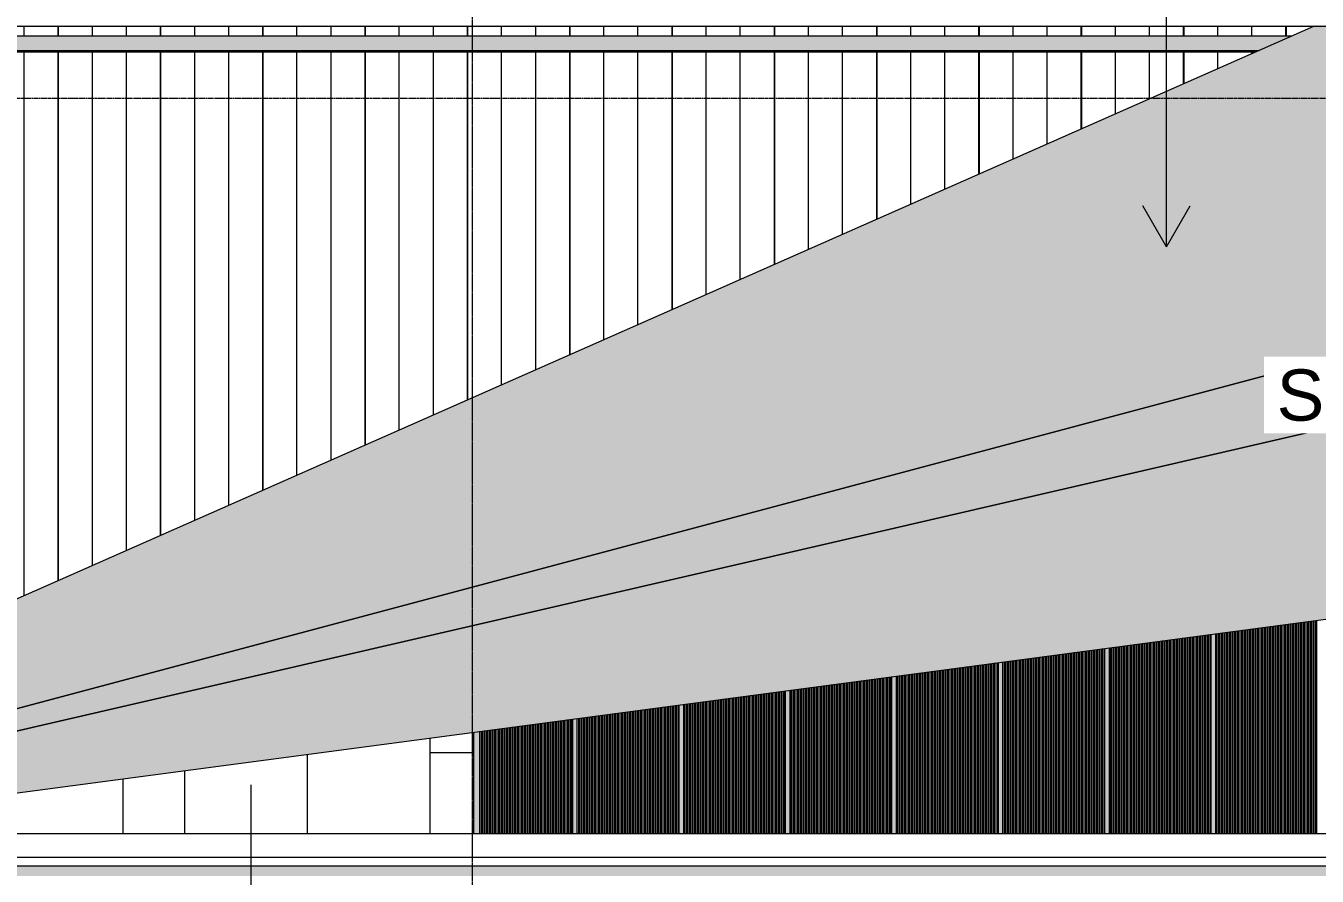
# Model space of a CAD drawing. Header units: millimetres. Extents: x -2361666 to -2009843, y -375 to 29863.
# Drawn here: x -2056963 to -2044342, y 7600 to 15907 of the extents above; entities that cross this region are included whole.
import ezdxf

# ---------------------------------------------------------------- set-up
doc = ezdxf.new("R2010")
doc.units = ezdxf.units.MM
doc.linetypes.add('AEC_Center', pattern=[24, 12, -4, 4, -4])
doc.linetypes.add('Grid Line', pattern=[21, 12, -3, 3, -3])
for name, color, linetype, lineweight in [('A-ANNO-KEYN', 231, 'Continuous', 5), ('A-FLOR-LEVL', 51, 'Continuous', 5), ('A-GENM', 13, 'Continuous', 5), ('A-GENM-IDEN', 13, 'Continuous', 5), ('A-GLAZ-CURT', 52, 'Continuous', 5), ('A-GLAZ-CWMG', 51, 'Continuous', 5), ('A-ROOF', 132, 'Continuous', 5), ('A-ROOF-OTLN', 132, 'Continuous', 5), ('A-ROOF-PATT', 132, 'Continuous', 5), ('A-WALL', 113, 'Continuous', 5), ('A-WALL-PATT', 111, 'Continuous', 5), ('G-ANNO-TEXT', 231, 'Continuous', 5), ('S-GRID', 1, 'Continuous', 5)]:
    doc.layers.add(name, color=color, linetype=linetype, lineweight=lineweight)
doc.styles.add('Arial', font='arial.ttf', dxfattribs={"height": 500})

# ---------------------------------------------------------------- blocks, each defined once
blk = doc.blocks.new('Generic Models 20 - Generic Models 13-2246191-SOUTH EAST - PART C')
at = {"layer": 'A-GENM'}
h = blk.add_hatch(color=256, dxfattribs=at)
h.paths.add_polyline_path([(-1611593, 8017), (-1611353, 8017), (-1586695, 13716), (-1586692, 14656), (-1611589, 8018)])
h.paths.add_polyline_path([(-1644324, 8023), (-1644124, 8028), (-1645369, 15900), (-1646118, 15900), (-1644325, 8028)])
h.paths.add_polyline_path([(-1583734, 15445), (-1579211, 15445), (-1577243, 15900), (-1582028, 15900), (-1583260, 15571)])
h = blk.add_hatch(color=256, dxfattribs=at)
h.paths.add_polyline_path([(-1612213, 8017), (-1611589, 8018), (-1586692, 14656), (-1586691, 15445), (-1583734, 15445), (-1582028, 15900), (-1594349, 15900), (-1611999, 8111)])
h.paths.add_polyline_path([(-1643395, 8028), (-1643725, 15900), (-1645369, 15900), (-1644124, 8028), (-1643618, 8028)])
blk.add_hatch(color=256, dxfattribs=at).paths.add_polyline_path([(-1610015, 8017), (-1575484, 12600), (-1574562, 15902), (-1577237, 15902), (-1579211, 15445), (-1576691, 15445), (-1576696, 13042), (-1586696, 13042), (-1586696, 13715), (-1611353, 8017)])
for p, q in [((-1594349, 15900), (-1612213, 8017)), ((-1582028, 15900), (-1594349, 15900)), ((-1586692, 14656), (-1611593, 8017)), ((-1611593, 8017), (-1586692, 14656)), ((-1611353, 8017), (-1586695, 13716)), ((-1586695, 13716), (-1611353, 8017)), ((-1610015, 8017), (-1575484, 12600))]:
    blk.add_line(p, q, dxfattribs=at)
blk = doc.blocks.new('MulticellPanel_Polycarbonate_Danpal_1040w - Grey-2900068-SOUTH EAST - PART C')
at = {"layer": 'A-GENM'}
h = blk.add_hatch(dxfattribs=at)
h.set_pattern_fill('FP_349', color=256, style=0, pattern_type=2)
h.set_pattern_definition([(90, (-1602056.851, 9360), (15, -9e-16), [])])
h.paths.add_polyline_path([(-1602424, 8017), (-1601593, 8017), (-1601593, 9135), (-1602498, 9015), (-1602498, 8017)])
blk = doc.blocks.new('MulticellPanel_Polycarbonate_Danpal_1040w - Grey-2872306-SOUTH EAST - PART C')
at = {"layer": 'A-GENM'}
h = blk.add_hatch(dxfattribs=at)
h.set_pattern_fill('FP_350', color=256, style=0, pattern_type=2)
h.set_pattern_definition([(90, (-1601049.183, 9360), (15, -9e-16), [])])
h.paths.add_polyline_path([(-1601545, 8017), (-1600553, 8017), (-1600553, 9273), (-1601545, 9141), (-1601545, 8111)])
blk = doc.blocks.new('MulticellPanel_Polycarbonate_Danpal_1040w - Grey-V430-SOUTH EAST - PART C')
at = {"layer": 'A-GENM'}
h = blk.add_hatch(dxfattribs=at)
h.set_pattern_fill('FP_351', color=256, style=0, pattern_type=2)
h.set_pattern_definition([(90, (-1600009.183, 9360), (15, -9e-16), [])])
h.paths.add_polyline_path([(-1600341, 8017), (-1599513, 8017), (-1599513, 9411), (-1600505, 9279), (-1600505, 8017)])
blk = doc.blocks.new('MulticellPanel_Polycarbonate_Danpal_1040w - Grey-V431-SOUTH EAST - PART C')
at = {"layer": 'A-GENM'}
h = blk.add_hatch(dxfattribs=at)
h.set_pattern_fill('FP_352', color=256, style=0, pattern_type=2)
h.set_pattern_definition([(90, (-1598969.183, 9360), (15, -9e-16), [])])
h.paths.add_polyline_path([(-1599465, 8017), (-1598473, 8017), (-1598473, 9549), (-1599465, 9417), (-1599465, 8111)])
blk = doc.blocks.new('MulticellPanel_Polycarbonate_Danpal_1040w - Grey-V432-SOUTH EAST - PART C')
at = {"layer": 'A-GENM'}
h = blk.add_hatch(dxfattribs=at)
h.set_pattern_fill('FP_353', color=256, style=0, pattern_type=2)
h.set_pattern_definition([(90, (-1597929.183, 9360), (15, -9e-16), [])])
h.paths.add_polyline_path([(-1598425, 8017), (-1597433, 8017), (-1597433, 9687), (-1598425, 9555), (-1598425, 8111)])
blk = doc.blocks.new('MulticellPanel_Polycarbonate_Danpal_1040w - Grey-V433-SOUTH EAST - PART C')
at = {"layer": 'A-GENM'}
h = blk.add_hatch(dxfattribs=at)
h.set_pattern_fill('FP_354', color=256, style=0, pattern_type=2)
h.set_pattern_definition([(90, (-1596889.183, 9360), (15, -9e-16), [])])
h.paths.add_polyline_path([(-1597216, 8017), (-1596393, 8017), (-1596393, 9825), (-1597385, 9693), (-1597385, 8017)])
blk = doc.blocks.new('MulticellPanel_Polycarbonate_Danpal_1040w - Grey-V434-SOUTH EAST - PART C')
at = {"layer": 'A-GENM'}
h = blk.add_hatch(dxfattribs=at)
h.set_pattern_fill('FP_355', color=256, style=0, pattern_type=2)
h.set_pattern_definition([(90, (-1595849.183, 9360), (15, -9e-16), [])])
h.paths.add_polyline_path([(-1596175, 8017), (-1595353, 8017), (-1595353, 9963), (-1596345, 9831), (-1596345, 8017)])
blk = doc.blocks.new('MulticellPanel_Polycarbonate_Danpal_1040w - Grey-V435-SOUTH EAST - PART C')
at = {"layer": 'A-GENM'}
h = blk.add_hatch(dxfattribs=at)
h.set_pattern_fill('FP_356', color=256, style=0, pattern_type=2)
h.set_pattern_definition([(90, (-1594809.183, 9360), (15, -9e-16), [])])
h.paths.add_polyline_path([(-1595305, 8017), (-1594313, 8017), (-1594313, 10101), (-1595305, 9969), (-1595305, 8111)])
blk = doc.blocks.new('Rectangular Mullion - Mullion_FramedFacade_Danpal_DPAEC50-2873208-SOUTH EAST - PART C')
at = {"layer": 'A-GLAZ-CWMG'}
blk.add_hatch(color=256, dxfattribs=at).paths.add_polyline_path([(-1601545, 8017), (-1601545, 9141), (-1601593, 9135), (-1601593, 8017), (-1601560, 8017)])
for p, q in [((-1601593, 9135), (-1601593, 8017)), ((-1601545, 8017), (-1601545, 9141))]:
    blk.add_line(p, q, dxfattribs=at)
blk = doc.blocks.new('Rectangular Mullion - Mullion_FramedFacade_Danpal_DPAEC50-V445-SOUTH EAST - PART C')
at = {"layer": 'A-GLAZ-CWMG'}
blk.add_hatch(color=256, dxfattribs=at).paths.add_polyline_path([(-1600520, 8017), (-1600505, 8017), (-1600505, 9279), (-1600553, 9273), (-1600553, 8017), (-1600538, 8017)])
for p, q in [((-1600553, 9273), (-1600553, 8017)), ((-1600505, 8017), (-1600505, 9279))]:
    blk.add_line(p, q, dxfattribs=at)
blk = doc.blocks.new('Rectangular Mullion - Mullion_FramedFacade_Danpal_DPAEC50-V446-SOUTH EAST - PART C')
at = {"layer": 'A-GLAZ-CWMG'}
blk.add_hatch(color=256, dxfattribs=at).paths.add_polyline_path([(-1599480, 8017), (-1599465, 8017), (-1599465, 9417), (-1599513, 9411), (-1599513, 8017), (-1599498, 8017)])
for p, q in [((-1599513, 9411), (-1599513, 8017)), ((-1599465, 8017), (-1599465, 9417))]:
    blk.add_line(p, q, dxfattribs=at)
blk = doc.blocks.new('Rectangular Mullion - Mullion_FramedFacade_Danpal_DPAEC50-V447-SOUTH EAST - PART C')
at = {"layer": 'A-GLAZ-CWMG'}
blk.add_hatch(color=256, dxfattribs=at).paths.add_polyline_path([(-1598466, 8017), (-1598425, 8017), (-1598425, 9555), (-1598473, 9549), (-1598473, 8017)])
for p, q in [((-1598473, 9549), (-1598473, 8017)), ((-1598425, 8017), (-1598425, 9555))]:
    blk.add_line(p, q, dxfattribs=at)
blk = doc.blocks.new('Rectangular Mullion - Mullion_FramedFacade_Danpal_DPAEC50-V448-SOUTH EAST - PART C')
at = {"layer": 'A-GLAZ-CWMG'}
blk.add_hatch(color=256, dxfattribs=at).paths.add_polyline_path([(-1597400, 8017), (-1597385, 8017), (-1597385, 9693), (-1597433, 9687), (-1597433, 8017), (-1597418, 8017)])
for p, q in [((-1597433, 9687), (-1597433, 8017)), ((-1597385, 8017), (-1597385, 9693))]:
    blk.add_line(p, q, dxfattribs=at)
blk = doc.blocks.new('Rectangular Mullion - Mullion_FramedFacade_Danpal_DPAEC50-V449-SOUTH EAST - PART C')
at = {"layer": 'A-GLAZ-CWMG'}
blk.add_hatch(color=256, dxfattribs=at).paths.add_polyline_path([(-1596383, 8017), (-1596345, 8017), (-1596345, 9831), (-1596393, 9825), (-1596393, 8017)])
for p, q in [((-1596393, 9825), (-1596393, 8017)), ((-1596345, 8017), (-1596345, 9831))]:
    blk.add_line(p, q, dxfattribs=at)
blk = doc.blocks.new('Rectangular Mullion - Mullion_FramedFacade_Danpal_DPAEC50-V450-SOUTH EAST - PART C')
at = {"layer": 'A-GLAZ-CWMG'}
blk.add_hatch(color=256, dxfattribs=at).paths.add_polyline_path([(-1595341, 8017), (-1595305, 8017), (-1595305, 9969), (-1595353, 9963), (-1595353, 8017)])
for p, q in [((-1595353, 9963), (-1595353, 8017)), ((-1595305, 8017), (-1595305, 9969))]:
    blk.add_line(p, q, dxfattribs=at)
blk = doc.blocks.new('Rectangular Mullion - Frame_Framed Facade_Danpal_DPANMF BT1-2873226-SOUTH EAST - PART C')
at = {"layer": 'A-GLAZ-CWMG'}
blk.add_hatch(color=256, dxfattribs=at).paths.add_polyline_path([(-1602536, 8017), (-1602498, 8017), (-1602498, 9015), (-1602558, 9007), (-1602558, 8017)])
blk.add_line((-1602498, 8017), (-1602498, 9015), dxfattribs=at)

msp = doc.modelspace()

# ---------------------------------------------------------------- hatches: boundary and pattern name
at = {"layer": 'A-ROOF'}
msp.add_hatch(color=256, dxfattribs=at).paths.add_polyline_path([(-2027272, 15900), (-2027265, 15902), (-2025016, 15903), (-2025011, 15905), (-2024705, 15902), (-2024705, 15912), (-2115596, 15912), (-2115596, 15909), (-2115296, 15911), (-2115280, 15900), (-2027646, 15900)])
h = msp.add_hatch(color=256, dxfattribs=at)
h.paths.add_polyline_path([(-2037454, 7600), (-2025601, 7601), (-2025892, 7697), (-2073116, 7697), (-2073116, 7708), (-2094174, 7708), (-2094646, 7696), (-2111119, 7697), (-2111150, 7708), (-2115458, 7708), (-2115458, 7603), (-2111150, 7602), (-2111143, 7600), (-2094273, 7600), (-2094111, 7603), (-2073117, 7603), (-2073117, 7600), (-2037871, 7600)])
h.paths.add_polyline_path([(-2063186, 7600), (-2063173, 7603), (-2063161, 7603)])
at = {"layer": 'A-ROOF-OTLN'}
h = msp.add_hatch(color=256, dxfattribs=at)
h.paths.add_polyline_path([(-2084946, 15665), (-2044909, 15665), (-2044589, 15807), (-2093749, 15807), (-2093743, 15665), (-2088279, 15665)])
h.paths.add_polyline_path([(-2115511, 15665), (-2101255, 15665), (-2101354, 15807), (-2115593, 15807), (-2115593, 15665)])
h = msp.add_hatch(color=256, dxfattribs=at)
h.paths.add_polyline_path([(-2083646, 15651), (-2044941, 15651), (-2044909, 15665), (-2093743, 15665), (-2093743, 15651), (-2083696, 15651)])
h.paths.add_polyline_path([(-2115506, 15651), (-2101245, 15651), (-2101255, 15665), (-2115593, 15665), (-2115593, 15651)])
at = {"layer": 'A-ROOF-PATT'}
h = msp.add_hatch(dxfattribs=at)
h.set_pattern_fill('FP_266', color=256, style=0, pattern_type=2)
h.set_pattern_definition([(0, (-2103748.55, -119753.97), (0, 333), [])])
h.paths.add_polyline_path([(-2042245, 7697), (-2025892, 7697), (-2025892, 8017), (-2073116, 8017), (-2073116, 7697), (-2042454, 7697)])
at = {"layer": 'A-WALL-PATT'}
h = msp.add_hatch(dxfattribs=at)
h.set_pattern_fill('FP_290', color=256, style=0, pattern_type=2)
h.set_pattern_definition([(90, (-2057646.32, 5200), (-333, 2e-14), [])])
h.paths.add_polyline_path([(-2057646, 10045), (-2056646, 10486), (-2056646, 15651), (-2057646, 15651), (-2057646, 13203)])
h.paths.add_polyline_path([(-2056646, 15807), (-2056646, 15900), (-2057646, 15900), (-2057646, 15807)])
h = msp.add_hatch(dxfattribs=at)
h.set_pattern_fill('FP_289', color=256, style=0, pattern_type=2)
h.set_pattern_definition([(90, (-2056646.32, 5200), (-333, 2e-14), [])])
h.paths.add_polyline_path([(-2056646, 10486), (-2055646, 10927), (-2055646, 15651), (-2056646, 15651), (-2056646, 13203)])
h.paths.add_polyline_path([(-2055646, 15807), (-2055646, 15900), (-2056646, 15900), (-2056646, 15807)])
h = msp.add_hatch(dxfattribs=at)
h.set_pattern_fill('FP_288', color=256, style=0, pattern_type=2)
h.set_pattern_definition([(90, (-2055646.32, 5200), (-333, 2e-14), [])])
h.paths.add_polyline_path([(-2055646, 10927), (-2054646, 11368), (-2054646, 15651), (-2055646, 15651), (-2055646, 13203)])
h.paths.add_polyline_path([(-2054951, 15807), (-2054646, 15807), (-2054646, 15900), (-2055646, 15900), (-2055646, 15807)])
h = msp.add_hatch(dxfattribs=at)
h.set_pattern_fill('FP_287', color=256, style=0, pattern_type=2)
h.set_pattern_definition([(90, (-2054646.32, 5200), (-333, 2e-14), [])])
h.paths.add_polyline_path([(-2054646, 11368), (-2053646, 11810), (-2053646, 15651), (-2054646, 15651), (-2054646, 11506)])
h.paths.add_polyline_path([(-2054646, 15807), (-2053646, 15807), (-2053646, 15900), (-2054646, 15900), (-2054646, 15857)])
h = msp.add_hatch(dxfattribs=at)
h.set_pattern_fill('FP_286', color=256, style=0, pattern_type=2)
h.set_pattern_definition([(90, (-2053646.32, 5200), (-333, 2e-14), [])])
h.paths.add_polyline_path([(-2053646, 11810), (-2052646, 12251), (-2052646, 15651), (-2053646, 15651), (-2053646, 13203)])
h.paths.add_polyline_path([(-2052646, 15807), (-2052646, 15900), (-2053646, 15900), (-2053646, 15807), (-2052868, 15807)])
h = msp.add_hatch(dxfattribs=at)
h.set_pattern_fill('FP_285', color=256, style=0, pattern_type=2)
h.set_pattern_definition([(90, (-2052646.32, 5200), (-333, 2e-14), [])])
h.paths.add_polyline_path([(-2052646, 12251), (-2051646, 12692), (-2051646, 15651), (-2052646, 15651), (-2052646, 12354)])
h.paths.add_polyline_path([(-2052646, 15807), (-2051646, 15807), (-2051646, 15900), (-2052646, 15900), (-2052646, 15857)])
h = msp.add_hatch(dxfattribs=at)
h.set_pattern_fill('FP_284', color=256, style=0, pattern_type=2)
h.set_pattern_definition([(90, (-2051646.32, 5200), (-333, 2e-14), [])])
h.paths.add_polyline_path([(-2051646, 12692), (-2050646, 13134), (-2050646, 15651), (-2051646, 15651), (-2051646, 13203)])
h.paths.add_polyline_path([(-2051619, 15807), (-2050646, 15807), (-2050646, 15900), (-2051646, 15900), (-2051646, 15807)])
h = msp.add_hatch(dxfattribs=at)
h.set_pattern_fill('FP_283', color=256, style=0, pattern_type=2)
h.set_pattern_definition([(90, (-2050646.32, 5200), (-333, 2e-14), [])])
h.paths.add_polyline_path([(-2050646, 13134), (-2049646, 13575), (-2049646, 15651), (-2050646, 15651), (-2050646, 13203)])
h.paths.add_polyline_path([(-2050646, 15807), (-2049646, 15807), (-2049646, 15900), (-2050646, 15900), (-2050646, 15857)])
h = msp.add_hatch(dxfattribs=at)
h.set_pattern_fill('FP_282', color=256, style=0, pattern_type=2)
h.set_pattern_definition([(90, (-2049646.32, 5200), (-333, 2e-14), [])])
h.paths.add_polyline_path([(-2049646, 13575), (-2048646, 14016), (-2048646, 15651), (-2049646, 15651), (-2049646, 15500)])
h.paths.add_polyline_path([(-2048646, 15807), (-2048646, 15900), (-2049646, 15900), (-2049646, 15807)])
h = msp.add_hatch(dxfattribs=at)
h.set_pattern_fill('FP_281', color=256, style=0, pattern_type=2)
h.set_pattern_definition([(90, (-2048646.32, 5200), (-333, 2e-14), [])])
h.paths.add_polyline_path([(-2048646, 14016), (-2047646, 14457), (-2047646, 15651), (-2048646, 15651), (-2048646, 15500)])
h.paths.add_polyline_path([(-2048286, 15807), (-2047646, 15807), (-2047646, 15900), (-2048646, 15900), (-2048646, 15807)])
h = msp.add_hatch(dxfattribs=at)
h.set_pattern_fill('FP_280', color=256, style=0, pattern_type=2)
h.set_pattern_definition([(90, (-2047646.32, 5200), (-333, 2e-14), [])])
h.paths.add_polyline_path([(-2047646, 14457), (-2046646, 14899), (-2046646, 15651), (-2047646, 15651), (-2047646, 15500)])
h.paths.add_polyline_path([(-2047646, 15807), (-2046646, 15807), (-2046646, 15900), (-2047646, 15900), (-2047646, 15857)])
h = msp.add_hatch(dxfattribs=at)
h.set_pattern_fill('FP_279', color=256, style=0, pattern_type=2)
h.set_pattern_definition([(90, (-2046646.32, 5200), (-333, 2e-14), [])])
h.paths.add_polyline_path([(-2046646, 14899), (-2045646, 15340), (-2045646, 15651), (-2046646, 15651), (-2046646, 15500)])
h.paths.add_polyline_path([(-2045646, 15807), (-2045646, 15900), (-2046646, 15900), (-2046646, 15807)])
h = msp.add_hatch(dxfattribs=at)
h.set_pattern_fill('FP_278', color=256, style=0, pattern_type=2)
h.set_pattern_definition([(90, (-2045646.32, 5200), (-333, 2e-14), [])])
h.paths.add_polyline_path([(-2045646, 15340), (-2044941, 15651), (-2045646, 15651), (-2045646, 15500)])
h.paths.add_polyline_path([(-2044646, 15807), (-2044646, 15900), (-2045646, 15900), (-2045646, 15807), (-2044953, 15807)])
h = msp.add_hatch(dxfattribs=at)
h.set_pattern_fill('FP_277', color=256, style=0, pattern_type=2)
h.set_pattern_definition([(90, (-2044646.32, 5200), (-333, 2e-14), [])])
h.paths.add_polyline_path([(-2044589, 15807), (-2044377, 15900), (-2044646, 15900), (-2044646, 15807)])
h = msp.add_hatch(dxfattribs=at)
h.set_pattern_fill('FP_275', color=256, style=0, pattern_type=2)
h.set_pattern_definition([(90, (-2061414, 7600), (-6000, 4e-13), [1200, -1200]), (90, (-2060214, 7600), (-6000, 4e-13), [1200, -1200]), (90, (-2059014, 7600), (-6000, 4e-13), [1200, -1200]), (90, (-2060214, 8800), (-6000, 4e-13), [1200, -1200]), (90, (-2059014, 8800), (-6000, 4e-13), [1200, -1200]), (180, (-2060214, 8800), (-3e-13, -2400), [1200, -4800]), (180, (-2059014, 10000), (-3e-13, -2400), [1200, -4800]), (90, (-2059014, 7600), (-6000, 4e-13), [1200, -1200]), (90, (-2057814, 7600), (-6000, 4e-13), [1200, -1200]), (90, (-2057214, 7600), (-6000, 4e-13), [1200, -1200]), (90, (-2057814, 8800), (-6000, 4e-13), [1200, -1200]), (90, (-2057214, 8800), (-6000, 4e-13), [1200, -1200]), (180, (-2057814, 8800), (-3e-13, -2400), [1200, -4800]), (180, (-2057214, 10000), (-3e-13, -2400), [600, -5400]), (90, (-2062014, 7600), (-6000, 4e-13), [1200, -1200]), (90, (-2061414, 7600), (-6000, 4e-13), [1200, -1200]), (90, (-2062014, 8800), (-6000, 4e-13), [1200, -1200]), (90, (-2061414, 8800), (-6000, 4e-13), [1200, -1200]), (180, (-2062014, 8800), (-3e-13, -2400), [1200, -4800]), (180, (-2061414, 10000), (-3e-13, -2400), [600, -5400]), (90, (-2061414, 7600), (-6000, 4e-13), [1200, -1200]), (90, (-2063214, 7600), (-6000, 4e-13), [1200, -1200])])
h.paths.add_polyline_path([(-2052660, 8017), (-2052586, 8017), (-2052586, 9007), (-2060043, 8017), (-2052868, 8017)])

# ---------------------------------------------------------------- linework, layer by layer
at = {"layer": 'A-ANNO-KEYN'}
msp.add_line((-2054763, 8492), (-2054763, 3217), dxfattribs=at)
at = {"layer": 'A-FLOR-LEVL', "linetype": 'AEC_Center'}
msp.add_line((-2127298, 15200), (-2009843, 15200), dxfattribs=at)
at = {"layer": 'A-ROOF'}
for p, q in [((-2073116, 8017), (-2025892, 8017)), ((-2025892, 7697), (-2073116, 7697))]:
    msp.add_line(p, q, dxfattribs=at)
at = {"layer": 'A-ROOF-OTLN'}
for p, q in [((-2044589, 15807), (-2093749, 15807)), ((-2093743, 15665), (-2044909, 15665)), ((-2044941, 15651), (-2093743, 15651))]:
    msp.add_line(p, q, dxfattribs=at)
at = {"layer": 'A-WALL'}
for p, q in [((-2053646, 15900), (-2060646, 15900)), ((-2056646, 15900), (-2056646, 15807)), ((-2055646, 15900), (-2055646, 15807)), ((-2054646, 15900), (-2054646, 15807)), ((-2048646, 15900), (-2053646, 15900)), ((-2053646, 15900), (-2053646, 15807)), ((-2052646, 15900), (-2052646, 15807)), ((-2051646, 15900), (-2051646, 15807)), ((-2050646, 15900), (-2050646, 15807)), ((-2049646, 15900), (-2049646, 15807)), ((-2044377, 15900), (-2048646, 15900)), ((-2048646, 15900), (-2048646, 15807)), ((-2047646, 15900), (-2047646, 15807)), ((-2046646, 15900), (-2046646, 15807)), ((-2045646, 15900), (-2045646, 15807)), ((-2044646, 15900), (-2044646, 15807)), ((-2056646, 15651), (-2056646, 10486)), ((-2055646, 15651), (-2055646, 10927)), ((-2054646, 15651), (-2054646, 11368)), ((-2053646, 15651), (-2053646, 11810)), ((-2052646, 15651), (-2052646, 12251)), ((-2051646, 15651), (-2051646, 12692)), ((-2050646, 15651), (-2050646, 13134)), ((-2049646, 15651), (-2049646, 13575)), ((-2048646, 15651), (-2048646, 14016)), ((-2047646, 15651), (-2047646, 14457)), ((-2046646, 15651), (-2046646, 14899)), ((-2045646, 15651), (-2045646, 15340)), ((-2052586, 8017), (-2052586, 9007))]:
    msp.add_line(p, q, dxfattribs=at)
at = {"layer": 'G-ANNO-TEXT', "color": 7}
for q in [(-2045815, 19893), (-2046046, 14148), (-2045584, 14148)]:
    msp.add_line((-2045815, 13748), q, dxfattribs=at)
at = {"layer": 'S-GRID', "linetype": 'Grid Line'}
msp.add_line((-2052596, -305), (-2052596, 24961), dxfattribs=at)

# ---------------------------------------------------------------- block references
at = {"layer": 'A-GENM'}
msp.add_blockref('Generic Models 20 - Generic Models 13-2246191-SOUTH EAST - PART C', (-450028, 0), dxfattribs=at)
at = {"layer": 'A-GLAZ-CURT'}
for name in ['MulticellPanel_Polycarbonate_Danpal_1040w - Grey-V435-SOUTH EAST - PART C', 'MulticellPanel_Polycarbonate_Danpal_1040w - Grey-V434-SOUTH EAST - PART C', 'MulticellPanel_Polycarbonate_Danpal_1040w - Grey-V433-SOUTH EAST - PART C', 'MulticellPanel_Polycarbonate_Danpal_1040w - Grey-V432-SOUTH EAST - PART C', 'MulticellPanel_Polycarbonate_Danpal_1040w - Grey-V431-SOUTH EAST - PART C', 'MulticellPanel_Polycarbonate_Danpal_1040w - Grey-V430-SOUTH EAST - PART C', 'MulticellPanel_Polycarbonate_Danpal_1040w - Grey-2872306-SOUTH EAST - PART C', 'MulticellPanel_Polycarbonate_Danpal_1040w - Grey-2900068-SOUTH EAST - PART C']:
    msp.add_blockref(name, (-450028, 0), dxfattribs=at)
at = {"layer": 'A-GLAZ-CWMG'}
for name in ['Rectangular Mullion - Mullion_FramedFacade_Danpal_DPAEC50-V450-SOUTH EAST - PART C', 'Rectangular Mullion - Mullion_FramedFacade_Danpal_DPAEC50-V449-SOUTH EAST - PART C', 'Rectangular Mullion - Mullion_FramedFacade_Danpal_DPAEC50-V448-SOUTH EAST - PART C', 'Rectangular Mullion - Mullion_FramedFacade_Danpal_DPAEC50-V447-SOUTH EAST - PART C', 'Rectangular Mullion - Mullion_FramedFacade_Danpal_DPAEC50-V446-SOUTH EAST - PART C', 'Rectangular Mullion - Mullion_FramedFacade_Danpal_DPAEC50-V445-SOUTH EAST - PART C', 'Rectangular Mullion - Mullion_FramedFacade_Danpal_DPAEC50-2873208-SOUTH EAST - PART C', 'Rectangular Mullion - Frame_Framed Facade_Danpal_DPANMF BT1-2873226-SOUTH EAST - PART C']:
    msp.add_blockref(name, (-450028, 0), dxfattribs=at)

# ---------------------------------------------------------------- next in the draw order: texts
at = {"layer": 'A-GENM-IDEN', "insert": (-2044738, 12550), "char_height": 500, "width": 3222.78, "attachment_point": 1, "style": 'Arial', "bg_fill": 3, "box_fill_scale": 1.25, "bg_fill_color": 256, "bg_fill_true_color": 13158600, "bg_fill_transparency": 0}
msp.add_mtext('SGN011', dxfattribs=at)

doc.saveas('drawing.dxf')
